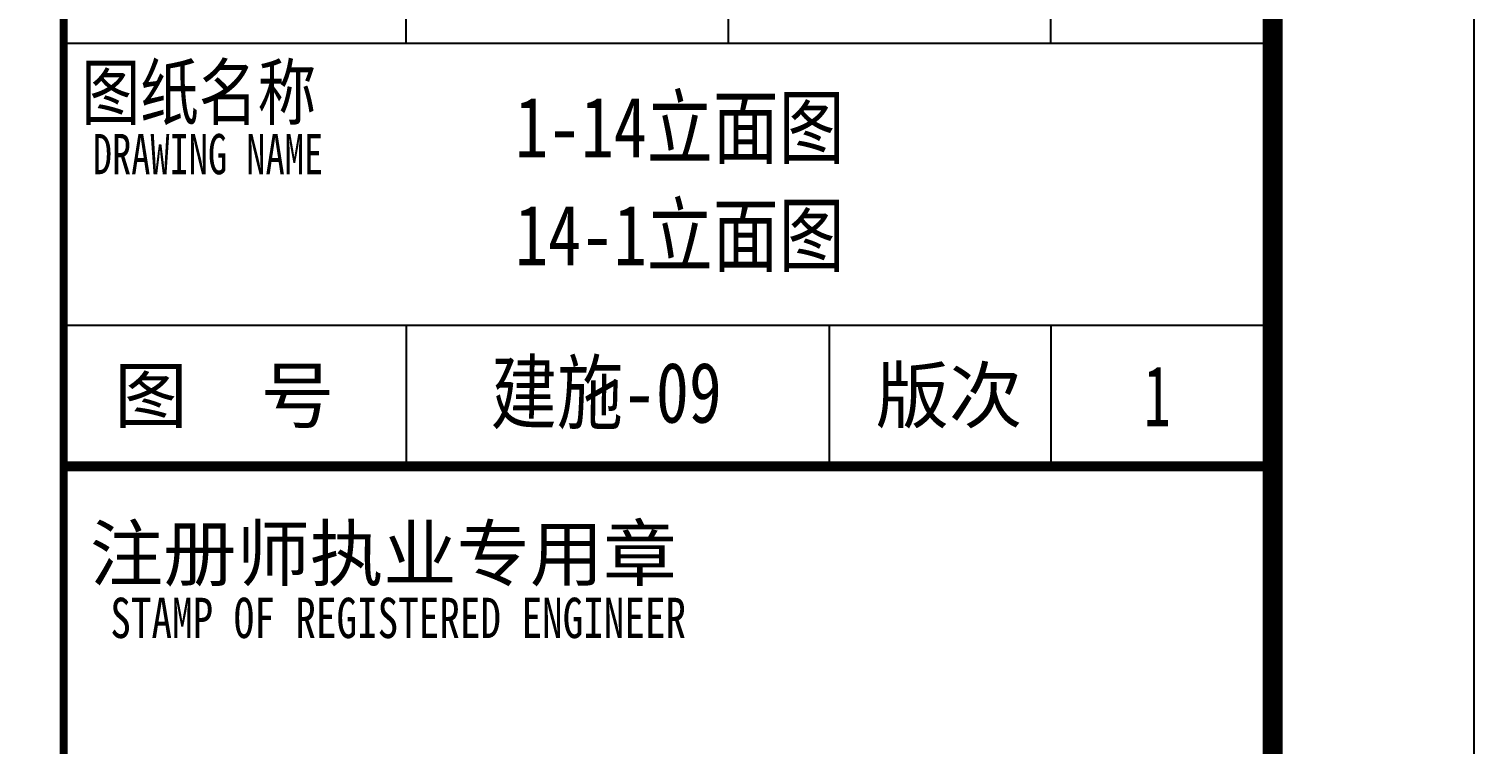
# Model space of a CAD drawing. Extents: x -24961 to 905641, y -154323 to 635957.
# Drawn here: x 454938 to 462111, y -143703 to -140152 of the extents above; entities that cross this region are included whole.
import ezdxf
from ezdxf.enums import TextEntityAlignment as Align

# ---------------------------------------------------------------- set-up
doc = ezdxf.new("R2010")
doc.units = 0
doc.header["$LTSCALE"] = 1000
doc.header["$MEASUREMENT"] = 0
doc.layers.add('PUB_TEXT', color=7, linetype='Continuous')
doc.layers.add('图框', color=146, linetype='Continuous')
doc.styles.add('-宋体', font='SimSun.ttf', dxfattribs={"width": 0.8})
doc.styles.add('TK-宋体', font='SimSun.ttf')
doc.styles.add('zabrd', font='SimSun.ttf', dxfattribs={"width": 0.8})

# ---------------------------------------------------------------- blocks, each defined once
blk = doc.blocks.new('3R2RT34')
at = {"color": 143}
for p, q in [((1882901.094118245, 182076.2788714184), (1882901.094118245, 152576.2788714184)), ((1888901.094118245, 152576.2788714184), (1888901.094118245, 182076.2788714184)), ((1882901.094118245, 165676.2788714184), (1888901.094118245, 165676.2788714184)), ((1882901.094118245, 164276.2788714184), (1888901.094118245, 164276.2788714184)), ((1884601.094118245, 164276.2788714184), (1884601.094118245, 163576.2788714184)), ((1886701.094118245, 164276.2788714184), (1886701.094118245, 163576.2788714184)), ((1887801.094118245, 164276.2788714184), (1887801.094118245, 163576.2788714184))]:
    blk.add_line(p, q, dxfattribs=at)
blk.add_lwpolyline([(1805801.094118245, 151576.2788714184), (1889901.094118245, 151576.2788714184), (1889901.094118245, 210976.2788714184), (1805801.094118245, 210976.2788714184)], close=True, dxfattribs=at)
at = {"color": 143, "const_width": 100}
blk.add_lwpolyline([(1808301.094118245, 152576.2788714184), (1888901.094118245, 152576.2788714184), (1888901.094118245, 209976.2788714184), (1808301.094118245, 209976.2788714184)], close=True, dxfattribs=at)
at = {"color": 143, "const_width": 40}
blk.add_lwpolyline([(1882901.094118245, 152576.2788714184), (1882901.094118245, 209976.2788714184)], dxfattribs=at)
at = {"layer": '图框'}
for p, q in [((1884601.093681061, 165676.2788714184), (1884601.093681061, 173676.2788714184)), ((1886201.094118245, 165676.2788714184), (1886201.094118245, 172076.2788714184)), ((1887801.093681061, 165676.2788714184), (1887801.093681061, 172076.2788714184))]:
    blk.add_line(p, q, dxfattribs=at)
at = {"layer": '图框', "const_width": 50}
blk.add_lwpolyline([(1882901.094118245, 163576.2788714184), (1888901.094118245, 163576.2788714184)], dxfattribs=at)
at = {"layer": 'PUB_TEXT', "style": 'zabrd', "width": 0.65}
blk.add_text('1', height=300, dxfattribs=at).set_placement((1888262.593475613, 163685.2791573659), align=Align.BOTTOM_LEFT)
at = {"layer": '图框', "style": '-宋体', "width": 0.8}
blk.add_text('图纸名称', height=267, dxfattribs=at).set_placement((1882989.511182043, 165299.3383571461))
at = {"layer": '图框', "style": '-宋体'}
for s, width, p in [('DRAWING NAME', 0.7, (1883617.314204134, 165026.1104488326)), ('STAMP OF REGISTERED ENGINEER ', 0.75, (1884612.365348044, 162723.5158557243))]:
    blk.add_text(s, height=200, dxfattribs=dict(at, width=width)).set_placement(p, align=Align.CENTER)
for s, height, p in [('图  号', 267, (1883152.105220002, 163794.7545592305)), ('版次', 267, (1886930.654075897, 163794.7545592305)), ('注册师执业专用章', 266.8723199999999, (1883031.234537515, 163010.0929970621))]:
    blk.add_text(s, height=height, dxfattribs=at).set_placement(p)

msp = doc.modelspace()

# ---------------------------------------------------------------- block references
msp.add_blockref('3R2RT34', (-1427790.13495352, -305899.4971355513))

# ---------------------------------------------------------------- texts
at = {"style": 'TK-宋体', "width": 0.8}
for s, p in [('1-14立面图', (458169.3734951837, -140790.2482016336)), ('14-1立面图', (458169.3734951837, -141325.7482016336))]:
    msp.add_text(s, height=300, dxfattribs=at).set_placement(p, align=Align.CENTER)
at = {"style": 'TK-宋体', "oblique": 0.8, "width": 0.8}
msp.add_text('建施-09', height=300, dxfattribs=at).set_placement((457230.4679765691, -142106.8746476527))

doc.saveas('drawing.dxf')
